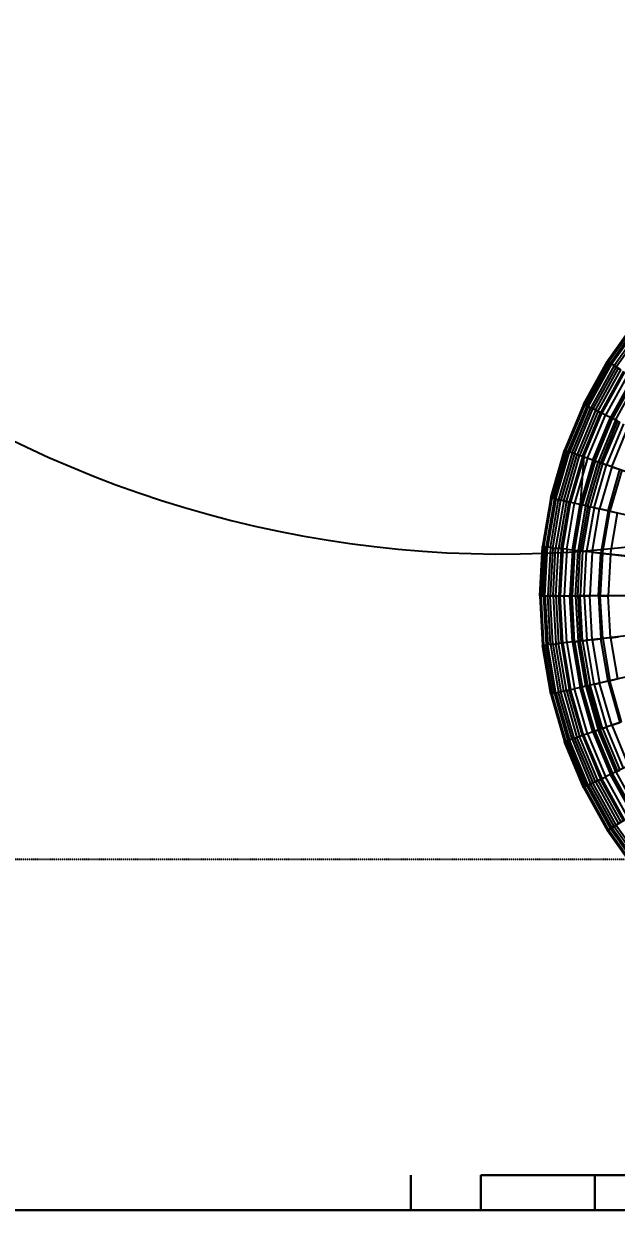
# Model space of a CAD drawing. Extents: x 11992 to 29481, y -6727 to 6811.
# Drawn here: x 18004 to 18342, y 431 to 1107 of the extents above; entities that cross this region are included whole.
import ezdxf

# ---------------------------------------------------------------- set-up
doc = ezdxf.new("R2010")
doc.units = 0
doc.header["$MEASUREMENT"] = 0
doc.linetypes.add('DASHED', pattern=[19.05, 12.7, -6.35])
doc.layers.get('0').update_dxf_attribs({"color": 8, "linetype": 'CONTINUOUS'})
doc.layers.add('DQ-BEAM-DASH', color=8, linetype='DASHED')
doc.layers.add('zoylight 5回路', color=4, linetype='CONTINUOUS')

# ---------------------------------------------------------------- blocks, each defined once
blk = doc.blocks.new('MB-B')
at = {"layer": 'DQ-BEAM-DASH', "ltscale": 0.01}
blk.add_line((-12750, 5000), (-11200, 5000), dxfattribs=at)

msp = doc.modelspace()

# ---------------------------------------------------------------- linework, layer by layer
for p, q in [((18352.99, 937.39, -1578.79), (18336.66, 914.4, -1578.79)), ((18337.04, 914.17, -1570.88), (18353.35, 937.11, -1570.88)), ((18337.35, 913.97, -1585.91), (18353.63, 936.88, -1585.91)), ((18354.63, 936.09, -1562.57), (18338.42, 913.29, -1562.57)), ((18355.32, 935.53, -1591.83), (18339.18, 912.82, -1591.83)), ((18340.53, 911.97, -1554.17), (18356.57, 934.54, -1554.17)), ((18341.68, 911.24, -1596.71), (18357.64, 933.68, -1596.71)), ((18323.04, 889.71, -1578.79), (18336.66, 914.4, -1578.79)), ((18337.04, 914.17, -1570.88), (18323.44, 889.52, -1570.88)), ((18337.35, 913.97, -1585.91), (18323.78, 889.36, -1585.91)), ((18324.92, 888.81, -1562.57), (18338.42, 913.29, -1562.57)), ((18325.72, 888.42, -1591.83), (18339.18, 912.82, -1591.83)), ((18337.35, 913.97, -1585.91), (18336.66, 914.4, -1578.79)), ((18337.04, 914.17, -1570.88), (18336.66, 914.4, -1578.79)), ((18337.04, 914.17, -1570.88), (18338.42, 913.29, -1562.57)), ((18337.35, 913.97, -1585.91), (18339.18, 912.82, -1591.83)), ((18340.53, 911.97, -1554.17), (18338.42, 913.29, -1562.57)), ((18341.68, 911.24, -1596.71), (18339.18, 912.82, -1591.83)), ((18340.53, 911.97, -1554.17), (18327.16, 887.73, -1554.17)), ((18341.68, 911.24, -1596.71), (18328.39, 887.14, -1596.71)), ((18329.85, 886.43, -1545.96), (18343.06, 910.38, -1545.96)), ((18331.28, 885.74, -1600.71), (18344.4, 909.54, -1600.71)), ((18345.81, 908.65, -1537.85), (18332.78, 885.02, -1537.85)), ((18346.47, 908.24, -1537.32), (18333.48, 884.68, -1537.32)), ((18348.46, 906.99, -1604.79), (18335.6, 883.66, -1604.79)), ((18340.53, 911.97, -1554.17), (18343.06, 910.38, -1545.96)), ((18341.68, 911.24, -1596.71), (18344.4, 909.54, -1600.71)), ((18351.2, 905.27, -1537.32), (18338.51, 882.26, -1537.32)), ((18339.02, 882.01, -1550.75), (18351.68, 904.96, -1550.75)), ((18351.68, 904.96, -1537.89), (18339.02, 882.01, -1537.89)), ((18352.24, 904.6, -1563.72), (18339.62, 881.72, -1563.72)), ((18341.4, 880.83, -1576.9), (18353.91, 903.52, -1576.9)), ((18323.04, 889.71, -1578.79), (18312.26, 863.65, -1578.79)), ((18312.68, 863.5, -1570.88), (18323.44, 889.52, -1570.88)), ((18313.03, 863.38, -1585.91), (18323.78, 889.36, -1585.91)), ((18324.92, 888.81, -1562.57), (18314.23, 862.96, -1562.57)), ((18325.72, 888.42, -1591.83), (18315.07, 862.66, -1591.83)), ((18316.57, 862.14, -1554.17), (18327.16, 887.73, -1554.17)), ((18317.86, 861.69, -1596.71), (18328.39, 887.14, -1596.71)), ((18329.85, 886.43, -1545.96), (18319.4, 861.15, -1545.96)), ((18331.28, 885.74, -1600.71), (18320.89, 860.63, -1600.71)), ((18323.04, 889.71, -1578.79), (18323.78, 889.36, -1585.91)), ((18323.04, 889.71, -1578.79), (18323.44, 889.52, -1570.88)), ((18323.44, 889.52, -1570.88), (18327.16, 887.73, -1554.17)), ((18325.72, 888.42, -1591.83), (18323.78, 889.36, -1585.91)), ((18325.72, 888.42, -1591.83), (18328.39, 887.14, -1596.71)), ((18329.85, 886.43, -1545.96), (18327.16, 887.73, -1554.17)), ((18335.6, 883.66, -1604.79), (18328.39, 887.14, -1596.71)), ((18329.85, 886.43, -1545.96), (18332.78, 885.02, -1537.85)), ((18322.46, 860.08, -1537.85), (18332.78, 885.02, -1537.85)), ((18323.2, 859.82, -1537.32), (18333.48, 884.68, -1537.32)), ((18325.41, 859.05, -1604.79), (18335.6, 883.66, -1604.79)), ((18328.47, 857.98, -1537.32), (18338.51, 882.26, -1537.32)), ((18339.02, 882.01, -1550.75), (18329, 857.79, -1550.75)), ((18329, 857.79, -1537.89), (18339.02, 882.01, -1537.89)), ((18329.63, 857.56, -1563.72), (18339.62, 881.72, -1563.72)), ((18341.4, 880.83, -1576.9), (18331.5, 856.87, -1576.9)), ((18342.54, 880.32, -1609.93), (18332.69, 856.5, -1609.93)), ((18332.78, 885.02, -1537.85), (18333.48, 884.68, -1537.32)), ((18333.91, 856.01, -1587.92), (18343.7, 879.7, -1587.92)), ((18342.54, 880.32, -1609.93), (18335.6, 883.66, -1604.79)), ((18338.51, 882.26, -1537.32), (18339.02, 882.01, -1537.89)), ((18339.02, 882.01, -1550.75), (18339.02, 882.01, -1537.89)), ((18339.02, 882.01, -1550.75), (18339.62, 881.72, -1563.72)), ((18341.4, 880.83, -1576.9), (18339.62, 881.72, -1563.72)), ((18341.4, 880.83, -1576.9), (18343.7, 879.7, -1587.92)), ((18345.85, 878.68, -1594.44), (18336.16, 855.24, -1594.44)), ((18339.17, 854.22, -1599.1), (18348.72, 877.33, -1599.1)), ((18304.44, 836.55, -1578.79), (18312.26, 863.65, -1578.79)), ((18312.68, 863.5, -1570.88), (18304.87, 836.45, -1570.88)), ((18313.03, 863.38, -1585.91), (18305.23, 836.37, -1585.91)), ((18306.47, 836.09, -1562.57), (18314.23, 862.96, -1562.57)), ((18307.34, 835.89, -1591.83), (18315.07, 862.66, -1591.83)), ((18316.57, 862.14, -1554.17), (18308.89, 835.53, -1554.17)), ((18317.86, 861.69, -1596.71), (18310.22, 835.23, -1596.71)), ((18311.81, 834.87, -1545.96), (18319.4, 861.15, -1545.96)), ((18312.68, 863.5, -1570.88), (18312.26, 863.65, -1578.79)), ((18313.03, 863.38, -1585.91), (18312.26, 863.65, -1578.79)), ((18312.68, 863.5, -1570.88), (18314.23, 862.96, -1562.57)), ((18313.03, 863.38, -1585.91), (18315.07, 862.66, -1591.83)), ((18313.35, 834.52, -1600.71), (18320.89, 860.63, -1600.71)), ((18322.46, 860.08, -1537.85), (18314.23, 862.96, -1562.57)), ((18322.46, 860.08, -1537.85), (18314.98, 834.14, -1537.85)), ((18317.86, 861.69, -1596.71), (18315.07, 862.66, -1591.83)), ((18323.2, 859.82, -1537.32), (18315.74, 833.97, -1537.32)), ((18317.86, 861.69, -1596.71), (18320.89, 860.63, -1600.71)), ((18325.41, 859.05, -1604.79), (18318.02, 833.45, -1604.79)), ((18457.8, 812.72, -1646.7), (18320.89, 860.63, -1600.71)), ((18323.2, 859.82, -1537.32), (18321.18, 832.73, -1537.32)), ((18322.46, 860.08, -1537.85), (18323.2, 859.82, -1537.32)), ((18328.47, 857.98, -1537.32), (18321.18, 832.73, -1537.32)), ((18329, 857.79, -1537.89), (18321.73, 832.6, -1537.89)), ((18321.73, 832.6, -1550.75), (18329, 857.79, -1550.75)), ((18329.63, 857.56, -1563.72), (18322.38, 832.44, -1563.72)), ((18324.31, 831.97, -1576.9), (18331.5, 856.87, -1576.9)), ((18325.54, 831.73, -1609.93), (18332.69, 856.5, -1609.93)), ((18333.91, 856.01, -1587.92), (18326.81, 831.38, -1587.92)), ((18328.47, 857.98, -1537.32), (18329, 857.79, -1537.89)), ((18329.63, 857.56, -1563.72), (18329, 857.79, -1550.75)), ((18329, 857.79, -1537.89), (18329, 857.79, -1550.75)), ((18329.13, 830.87, -1594.44), (18336.16, 855.24, -1594.44)), ((18329.63, 857.56, -1563.72), (18331.5, 856.87, -1576.9)), ((18333.91, 856.01, -1587.92), (18331.5, 856.87, -1576.9)), ((18339.17, 854.22, -1599.1), (18332.23, 830.2, -1599.1)), ((18333.91, 856.01, -1587.92), (18336.16, 855.24, -1594.44)), ((18339.17, 854.22, -1599.1), (18336.16, 855.24, -1594.44)), ((18337.09, 829.1, -1604.58), (18343.87, 852.59, -1604.58)), ((18344.83, 852.25, -1615.66), (18338.08, 828.87, -1615.66)), ((18339.17, 854.22, -1599.1), (18343.87, 852.59, -1604.58)), ((18304.44, 836.55, -1578.79), (18299.69, 808.75, -1578.79)), ((18300.13, 808.7, -1570.88), (18304.87, 836.45, -1570.88)), ((18300.5, 808.66, -1585.91), (18305.23, 836.37, -1585.91)), ((18306.47, 836.09, -1562.57), (18301.76, 808.52, -1562.57)), ((18307.34, 835.89, -1591.83), (18302.65, 808.42, -1591.83)), ((18304.23, 808.24, -1554.17), (18308.89, 835.53, -1554.17)), ((18304.44, 836.55, -1578.79), (18304.87, 836.45, -1570.88)), ((18307.34, 835.89, -1591.83), (18304.44, 836.55, -1578.79)), ((18304.87, 836.45, -1570.88), (18308.89, 835.53, -1554.17)), ((18305.59, 808.09, -1596.71), (18310.22, 835.23, -1596.71)), ((18311.81, 834.87, -1545.96), (18307.21, 807.91, -1545.96)), ((18307.34, 835.89, -1591.83), (18310.22, 835.23, -1596.71)), ((18313.35, 834.52, -1600.71), (18308.78, 807.73, -1600.71)), ((18311.81, 834.87, -1545.96), (18308.89, 835.53, -1554.17)), ((18380.29, 819.24, -1627.09), (18310.22, 835.23, -1596.71)), ((18310.43, 807.54, -1537.85), (18314.98, 834.14, -1537.85)), ((18311.21, 807.46, -1537.32), (18315.74, 833.97, -1537.32)), ((18311.81, 834.87, -1545.96), (18314.98, 834.14, -1537.85)), ((18313.54, 807.19, -1604.79), (18318.02, 833.45, -1604.79)), ((18314.98, 834.14, -1537.85), (18315.74, 833.97, -1537.32)), ((18316.76, 806.83, -1537.32), (18321.18, 832.73, -1537.32)), ((18317.32, 806.77, -1537.89), (18321.73, 832.6, -1537.89)), ((18321.73, 832.6, -1550.75), (18317.32, 806.77, -1550.75)), ((18317.98, 806.68, -1563.72), (18322.38, 832.44, -1563.72)), ((18324.31, 831.97, -1576.9), (18319.96, 806.43, -1576.9)), ((18321.18, 832.73, -1537.32), (18321.73, 832.6, -1537.89)), ((18325.54, 831.73, -1609.93), (18321.2, 806.33, -1609.93)), ((18321.73, 832.6, -1550.75), (18321.73, 832.6, -1537.89)), ((18321.73, 832.6, -1550.75), (18322.38, 832.44, -1563.72)), ((18324.31, 831.97, -1576.9), (18322.38, 832.44, -1563.72)), ((18324.31, 831.97, -1576.9), (18326.81, 831.38, -1587.92)), ((18322.5, 806.12, -1587.92), (18326.81, 831.38, -1587.92)), ((18329.13, 830.87, -1594.44), (18324.86, 805.88, -1594.44)), ((18329.13, 830.87, -1594.44), (18326.81, 831.38, -1587.92)), ((18328.02, 805.55, -1599.1), (18332.23, 830.2, -1599.1)), ((18329.13, 830.87, -1594.44), (18332.23, 830.2, -1599.1)), ((18337.09, 829.1, -1604.58), (18332.23, 830.2, -1599.1)), ((18337.09, 829.1, -1604.58), (18332.98, 805, -1604.58)), ((18333.98, 804.89, -1615.66), (18338.08, 828.87, -1615.66)), ((18337.09, 829.1, -1604.58), (18342.43, 827.88, -1609.56)), ((18338.42, 804.39, -1609.56), (18342.43, 827.88, -1609.56)), ((18298.13, 780.6, -1578.79), (18299.69, 808.75, -1578.79)), ((18300.13, 808.7, -1570.88), (18298.58, 780.6, -1570.88)), ((18300.5, 808.66, -1585.91), (18298.95, 780.6, -1585.91)), ((18300.13, 808.7, -1570.88), (18299.69, 808.75, -1578.79)), ((18300.5, 808.66, -1585.91), (18299.69, 808.75, -1578.79)), ((18300.13, 808.7, -1570.88), (18301.76, 808.52, -1562.57)), ((18300.22, 780.6, -1562.57), (18301.76, 808.52, -1562.57)), ((18300.5, 808.66, -1585.91), (18302.65, 808.42, -1591.83)), ((18301.11, 780.6, -1591.83), (18302.65, 808.42, -1591.83)), ((18304.23, 808.24, -1554.17), (18301.76, 808.52, -1562.57)), ((18305.59, 808.09, -1596.71), (18302.65, 808.42, -1591.83)), ((18304.23, 808.24, -1554.17), (18302.7, 780.6, -1554.17)), ((18305.59, 808.09, -1596.71), (18304.07, 780.6, -1596.71)), ((18304.23, 808.24, -1554.17), (18307.21, 807.91, -1545.96)), ((18305.59, 808.09, -1596.71), (18308.78, 807.73, -1600.71)), ((18305.7, 780.6, -1545.96), (18307.21, 807.91, -1545.96)), ((18310.43, 807.54, -1537.85), (18307.21, 807.91, -1545.96)), ((18307.28, 780.6, -1600.71), (18308.78, 807.73, -1600.71)), ((18313.54, 807.19, -1604.79), (18308.78, 807.73, -1600.71)), ((18310.43, 807.54, -1537.85), (18308.94, 780.6, -1537.85)), ((18311.21, 807.46, -1537.32), (18309.72, 780.6, -1537.32)), ((18311.21, 807.46, -1537.32), (18310.43, 807.54, -1537.85)), ((18313.54, 807.19, -1604.79), (18312.07, 780.6, -1604.79)), ((18313.54, 807.19, -1604.79), (18321.2, 806.33, -1609.93)), ((18316.76, 806.83, -1537.32), (18315.31, 780.6, -1537.32)), ((18315.87, 780.6, -1550.75), (18317.32, 806.77, -1550.75)), ((18317.32, 806.77, -1537.89), (18315.87, 780.6, -1537.89)), ((18317.98, 806.68, -1563.72), (18316.54, 780.59, -1563.72)), ((18317.32, 806.77, -1537.89), (18316.76, 806.83, -1537.32)), ((18317.32, 806.77, -1537.89), (18317.32, 806.77, -1550.75)), ((18317.98, 806.68, -1563.72), (18317.32, 806.77, -1550.75)), ((18317.98, 806.68, -1563.72), (18319.96, 806.43, -1576.9)), ((18318.53, 780.56, -1576.9), (18319.96, 806.43, -1576.9)), ((18319.78, 780.6, -1609.93), (18321.2, 806.33, -1609.93)), ((18322.5, 806.12, -1587.92), (18319.96, 806.43, -1576.9)), ((18322.5, 806.12, -1587.92), (18321.09, 780.54, -1587.92)), ((18333.98, 804.89, -1615.66), (18321.2, 806.33, -1609.93)), ((18322.5, 806.12, -1587.92), (18324.86, 805.88, -1594.44)), ((18323.47, 780.56, -1594.44), (18324.86, 805.88, -1594.44)), ((18328.02, 805.55, -1599.1), (18324.86, 805.88, -1594.44)), ((18328.02, 805.55, -1599.1), (18326.65, 780.59, -1599.1)), ((18328.02, 805.55, -1599.1), (18332.98, 805, -1604.58)), ((18331.63, 780.6, -1604.58), (18332.98, 805, -1604.58)), ((18333.98, 804.89, -1615.66), (18332.64, 780.6, -1615.66)), ((18332.98, 805, -1604.58), (18349.53, 803.14, -1615.12)), ((18462.32, 790.43, -1650.35), (18333.98, 804.89, -1615.66)), ((18338.42, 804.39, -1609.56), (18337.11, 780.6, -1609.56)), ((18298.13, 780.6, -1578.79), (18298.95, 780.6, -1585.91)), ((18298.13, 780.6, -1578.79), (18299.73, 752.44, -1578.79)), ((18298.13, 780.6, -1578.79), (18305.7, 780.6, -1545.96)), ((18300.18, 752.49, -1570.88), (18298.58, 780.6, -1570.88)), ((18301.11, 780.6, -1591.83), (18298.95, 780.6, -1585.91)), ((18300.54, 752.53, -1585.91), (18298.95, 780.6, -1585.91)), ((18300.22, 780.6, -1562.57), (18301.8, 752.67, -1562.57)), ((18301.11, 780.6, -1591.83), (18304.07, 780.6, -1596.71)), ((18301.11, 780.6, -1591.83), (18302.69, 752.77, -1591.83)), ((18304.27, 752.95, -1554.17), (18302.7, 780.6, -1554.17)), ((18307.28, 780.6, -1600.71), (18304.07, 780.6, -1596.71)), ((18305.63, 753.1, -1596.71), (18304.07, 780.6, -1596.71)), ((18305.7, 780.6, -1545.96), (18307.25, 753.29, -1545.96)), ((18305.7, 780.6, -1545.96), (18308.94, 780.6, -1537.85)), ((18307.28, 780.6, -1600.71), (18319.78, 780.6, -1609.93)), ((18307.28, 780.6, -1600.71), (18308.82, 753.46, -1600.71)), ((18310.47, 753.65, -1537.85), (18308.94, 780.6, -1537.85)), ((18308.94, 780.6, -1537.85), (18309.72, 780.6, -1537.32)), ((18311.25, 753.74, -1537.32), (18309.72, 780.6, -1537.32)), ((18313.58, 754, -1604.79), (18312.07, 780.6, -1604.79)), ((18316.8, 754.36, -1537.32), (18315.31, 780.6, -1537.32)), ((18315.31, 780.6, -1537.32), (18315.87, 780.6, -1550.75)), ((18317.36, 754.43, -1537.89), (18315.87, 780.6, -1537.89)), ((18315.87, 780.6, -1550.75), (18317.36, 754.43, -1550.75)), ((18315.87, 780.6, -1550.75), (18316.54, 780.59, -1563.72)), ((18318.53, 780.56, -1576.9), (18316.54, 780.59, -1563.72)), ((18318.02, 754.49, -1563.72), (18316.54, 780.59, -1563.72)), ((18318.53, 780.56, -1576.9), (18320, 754.68, -1576.9)), ((18318.53, 780.56, -1576.9), (18321.09, 780.54, -1587.92)), ((18319.78, 780.6, -1609.93), (18321.24, 754.86, -1609.93)), ((18352.85, 780.6, -1621.48), (18319.78, 780.6, -1609.93)), ((18323.47, 780.56, -1594.44), (18321.09, 780.54, -1587.92)), ((18322.55, 754.95, -1587.92), (18321.09, 780.54, -1587.92)), ((18323.47, 780.56, -1594.44), (18326.65, 780.59, -1599.1)), ((18323.47, 780.56, -1594.44), (18324.91, 755.24, -1594.44)), ((18331.63, 780.6, -1604.58), (18326.65, 780.59, -1599.1)), ((18328.06, 755.62, -1599.1), (18326.65, 780.59, -1599.1)), ((18331.63, 780.6, -1604.58), (18333.01, 756.19, -1604.58)), ((18331.63, 780.6, -1604.58), (18337.11, 780.6, -1609.56)), ((18334.01, 756.3, -1615.66), (18332.64, 780.6, -1615.66)), ((18341.77, 780.6, -1612.74), (18337.11, 780.6, -1609.56)), ((18338.46, 756.8, -1609.56), (18337.11, 780.6, -1609.56)), ((18462.33, 770.76, -1650.35), (18308.82, 753.46, -1600.71)), ((18338.46, 756.8, -1609.56), (18343.09, 757.33, -1612.74)), ((18300.54, 752.53, -1585.91), (18299.73, 752.44, -1578.79)), ((18300.18, 752.49, -1570.88), (18299.73, 752.44, -1578.79)), ((18304.44, 724.63, -1578.79), (18299.73, 752.44, -1578.79)), ((18300.18, 752.49, -1570.88), (18301.8, 752.67, -1562.57)), ((18300.18, 752.49, -1570.88), (18304.88, 724.73, -1570.88)), ((18300.54, 752.53, -1585.91), (18302.69, 752.77, -1591.83)), ((18300.54, 752.53, -1585.91), (18305.24, 724.81, -1585.91)), ((18304.27, 752.95, -1554.17), (18301.8, 752.67, -1562.57)), ((18306.47, 725.1, -1562.57), (18301.8, 752.67, -1562.57)), ((18305.63, 753.1, -1596.71), (18302.69, 752.77, -1591.83)), ((18307.34, 725.29, -1591.83), (18302.69, 752.77, -1591.83)), ((18304.27, 752.95, -1554.17), (18307.25, 753.29, -1545.96)), ((18304.27, 752.95, -1554.17), (18308.9, 725.65, -1554.17)), ((18305.63, 753.1, -1596.71), (18308.82, 753.46, -1600.71)), ((18305.63, 753.1, -1596.71), (18310.23, 725.95, -1596.71)), ((18310.47, 753.65, -1537.85), (18307.25, 753.29, -1545.96)), ((18311.81, 726.31, -1545.96), (18307.25, 753.29, -1545.96)), ((18313.35, 726.67, -1600.71), (18308.82, 753.46, -1600.71)), ((18310.47, 753.65, -1537.85), (18311.25, 753.74, -1537.32)), ((18310.47, 753.65, -1537.85), (18314.98, 727.04, -1537.85)), ((18311.25, 753.74, -1537.32), (18315.74, 727.21, -1537.32)), ((18313.58, 754, -1604.79), (18318.03, 727.73, -1604.79)), ((18316.8, 754.36, -1537.32), (18317.36, 754.43, -1537.89)), ((18316.8, 754.36, -1537.32), (18321.18, 728.45, -1537.32)), ((18318.02, 754.49, -1563.72), (18317.36, 754.43, -1550.75)), ((18321.74, 728.58, -1550.75), (18317.36, 754.43, -1550.75)), ((18317.36, 754.43, -1537.89), (18317.36, 754.43, -1550.75)), ((18317.36, 754.43, -1537.89), (18321.74, 728.58, -1537.89)), ((18318.02, 754.49, -1563.72), (18320, 754.68, -1576.9)), ((18318.02, 754.49, -1563.72), (18322.39, 728.72, -1563.72)), ((18322.55, 754.95, -1587.92), (18320, 754.68, -1576.9)), ((18324.33, 729.13, -1576.9), (18320, 754.68, -1576.9)), ((18325.55, 729.45, -1609.93), (18321.24, 754.86, -1609.93)), ((18322.55, 754.95, -1587.92), (18324.91, 755.24, -1594.44)), ((18322.55, 754.95, -1587.92), (18326.84, 729.68, -1587.92)), ((18328.06, 755.62, -1599.1), (18324.91, 755.24, -1594.44)), ((18329.15, 730.23, -1594.44), (18324.91, 755.24, -1594.44)), ((18328.06, 755.62, -1599.1), (18333.01, 756.19, -1604.58)), ((18328.06, 755.62, -1599.1), (18332.24, 730.97, -1599.1)), ((18338.46, 756.8, -1609.56), (18333.01, 756.19, -1604.58)), ((18337.1, 732.09, -1604.58), (18333.01, 756.19, -1604.58)), ((18334.01, 756.3, -1615.66), (18338.08, 732.31, -1615.66)), ((18338.46, 756.8, -1609.56), (18342.44, 733.3, -1609.56)), ((18357.79, 736.81, -1621.48), (18318.03, 727.73, -1604.79)), ((18329.15, 730.23, -1594.44), (18326.84, 729.68, -1587.92)), ((18329.15, 730.23, -1594.44), (18332.24, 730.97, -1599.1)), ((18329.15, 730.23, -1594.44), (18336.15, 705.86, -1594.44)), ((18337.1, 732.09, -1604.58), (18332.24, 730.97, -1599.1)), ((18339.14, 706.94, -1599.1), (18332.24, 730.97, -1599.1)), ((18337.1, 732.09, -1604.58), (18342.44, 733.3, -1609.56)), ((18337.1, 732.09, -1604.58), (18343.84, 708.59, -1604.58)), ((18344.79, 708.93, -1615.66), (18338.08, 732.31, -1615.66)), ((18306.47, 725.1, -1562.57), (18304.44, 724.63, -1578.79)), ((18304.44, 724.63, -1578.79), (18305.24, 724.81, -1585.91)), ((18304.44, 724.63, -1578.79), (18312.22, 697.53, -1578.79)), ((18312.64, 697.68, -1570.88), (18304.88, 724.73, -1570.88)), ((18307.34, 725.29, -1591.83), (18305.24, 724.81, -1585.91)), ((18312.99, 697.8, -1585.91), (18305.24, 724.81, -1585.91)), ((18306.47, 725.1, -1562.57), (18308.9, 725.65, -1554.17)), ((18306.47, 725.1, -1562.57), (18314.19, 698.22, -1562.57)), ((18313.35, 726.67, -1600.71), (18307.34, 725.29, -1591.83)), ((18307.34, 725.29, -1591.83), (18315.03, 698.51, -1591.83)), ((18311.81, 726.31, -1545.96), (18308.9, 725.65, -1554.17)), ((18316.54, 699.04, -1554.17), (18308.9, 725.65, -1554.17)), ((18317.83, 699.49, -1596.71), (18310.23, 725.95, -1596.71)), ((18311.81, 726.31, -1545.96), (18314.98, 727.04, -1537.85)), ((18311.81, 726.31, -1545.96), (18319.36, 700.03, -1545.96)), ((18313.35, 726.67, -1600.71), (18318.03, 727.73, -1604.79)), ((18313.35, 726.67, -1600.71), (18320.85, 700.55, -1600.71)), ((18314.98, 727.04, -1537.85), (18315.74, 727.21, -1537.32)), ((18322.43, 701.1, -1537.85), (18314.98, 727.04, -1537.85)), ((18323.16, 701.36, -1537.32), (18315.74, 727.21, -1537.32)), ((18325.38, 702.13, -1604.79), (18318.03, 727.73, -1604.79)), ((18321.18, 728.45, -1537.32), (18321.74, 728.58, -1537.89)), ((18328.43, 703.2, -1537.32), (18321.18, 728.45, -1537.32)), ((18321.74, 728.58, -1550.75), (18322.39, 728.72, -1563.72)), ((18321.74, 728.58, -1550.75), (18321.74, 728.58, -1537.89)), ((18321.74, 728.58, -1550.75), (18328.97, 703.39, -1550.75)), ((18328.97, 703.39, -1537.89), (18321.74, 728.58, -1537.89)), ((18324.33, 729.13, -1576.9), (18322.39, 728.72, -1563.72)), ((18329.6, 703.6, -1563.72), (18322.39, 728.72, -1563.72)), ((18324.33, 729.13, -1576.9), (18326.84, 729.68, -1587.92)), ((18324.33, 729.13, -1576.9), (18331.49, 704.23, -1576.9)), ((18325.55, 729.45, -1609.93), (18332.66, 704.68, -1609.93)), ((18333.91, 705.06, -1587.92), (18326.84, 729.68, -1587.92)), ((18344.79, 708.93, -1615.66), (18325.38, 702.13, -1604.79)), ((18328.97, 703.39, -1537.89), (18328.43, 703.2, -1537.32)), ((18328.43, 703.2, -1537.32), (18338.51, 678.94, -1537.32)), ((18329.6, 703.6, -1563.72), (18328.97, 703.39, -1550.75)), ((18339.02, 679.18, -1550.75), (18328.97, 703.39, -1550.75)), ((18328.97, 703.39, -1537.89), (18328.97, 703.39, -1550.75)), ((18328.97, 703.39, -1537.89), (18339.02, 679.18, -1537.89)), ((18329.6, 703.6, -1563.72), (18331.49, 704.23, -1576.9)), ((18329.6, 703.6, -1563.72), (18339.62, 679.46, -1563.72)), ((18333.91, 705.06, -1587.92), (18331.49, 704.23, -1576.9)), ((18341.43, 680.3, -1576.9), (18331.49, 704.23, -1576.9)), ((18342.54, 680.88, -1609.93), (18332.66, 704.68, -1609.93)), ((18333.91, 705.06, -1587.92), (18336.15, 705.86, -1594.44)), ((18333.91, 705.06, -1587.92), (18343.75, 681.39, -1587.92)), ((18393.13, 705.24, -1627.09), (18335.59, 677.53, -1604.79)), ((18339.14, 706.94, -1599.1), (18336.15, 705.86, -1594.44)), ((18345.88, 682.44, -1594.44), (18336.15, 705.86, -1594.44)), ((18339.14, 706.94, -1599.1), (18343.84, 708.59, -1604.58)), ((18339.14, 706.94, -1599.1), (18348.73, 683.85, -1599.1)), ((18312.99, 697.8, -1585.91), (18312.22, 697.53, -1578.79)), ((18312.64, 697.68, -1570.88), (18312.22, 697.53, -1578.79)), ((18323.03, 671.49, -1578.79), (18312.22, 697.53, -1578.79)), ((18312.64, 697.68, -1570.88), (18314.19, 698.22, -1562.57)), ((18312.64, 697.68, -1570.88), (18323.44, 671.68, -1570.88)), ((18312.99, 697.8, -1585.91), (18315.03, 698.51, -1591.83)), ((18312.99, 697.8, -1585.91), (18323.77, 671.84, -1585.91)), ((18316.54, 699.04, -1554.17), (18314.19, 698.22, -1562.57)), ((18324.91, 672.39, -1562.57), (18314.19, 698.22, -1562.57)), ((18325.38, 702.13, -1604.79), (18315.03, 698.51, -1591.83)), ((18325.72, 672.78, -1591.83), (18315.03, 698.51, -1591.83)), ((18316.54, 699.04, -1554.17), (18319.36, 700.03, -1545.96)), ((18316.54, 699.04, -1554.17), (18327.15, 673.47, -1554.17)), ((18317.83, 699.49, -1596.71), (18328.38, 674.06, -1596.71)), ((18322.43, 701.1, -1537.85), (18319.36, 700.03, -1545.96)), ((18329.85, 674.77, -1545.96), (18319.36, 700.03, -1545.96)), ((18331.27, 675.45, -1600.71), (18320.85, 700.55, -1600.71)), ((18323.16, 701.36, -1537.32), (18322.43, 701.1, -1537.85)), ((18322.43, 701.1, -1537.85), (18332.78, 676.18, -1537.85)), ((18323.16, 701.36, -1537.32), (18333.48, 676.52, -1537.32)), ((18325.38, 702.13, -1604.79), (18335.59, 677.53, -1604.79)), ((18329.85, 674.77, -1545.96), (18332.78, 676.18, -1537.85)), ((18331.27, 675.45, -1600.71), (18335.59, 677.53, -1604.79)), ((18332.78, 676.18, -1537.85), (18333.48, 676.52, -1537.32)), ((18345.85, 652.56, -1537.85), (18332.78, 676.18, -1537.85)), ((18346.5, 652.97, -1537.32), (18333.48, 676.52, -1537.32)), ((18348.49, 654.22, -1604.79), (18335.59, 677.53, -1604.79)), ((18338.51, 678.94, -1537.32), (18339.02, 679.18, -1537.89)), ((18351.23, 655.95, -1537.32), (18338.51, 678.94, -1537.32)), ((18339.02, 679.18, -1550.75), (18339.62, 679.46, -1563.72)), ((18339.02, 679.18, -1550.75), (18339.02, 679.18, -1537.89)), ((18351.71, 656.25, -1537.89), (18339.02, 679.18, -1537.89)), ((18339.02, 679.18, -1550.75), (18351.71, 656.25, -1550.75)), ((18341.43, 680.3, -1576.9), (18339.62, 679.46, -1563.72)), ((18352.28, 656.59, -1563.72), (18339.62, 679.46, -1563.72)), ((18341.43, 680.3, -1576.9), (18343.75, 681.39, -1587.92)), ((18341.43, 680.3, -1576.9), (18353.98, 657.63, -1576.9)), ((18323.03, 671.49, -1578.79), (18323.77, 671.84, -1585.91)), ((18323.03, 671.49, -1578.79), (18323.44, 671.68, -1570.88)), ((18323.03, 671.49, -1578.79), (18336.69, 646.81, -1578.79)), ((18324.91, 672.39, -1562.57), (18323.44, 671.68, -1570.88)), ((18337.07, 647.05, -1570.88), (18323.44, 671.68, -1570.88)), ((18331.27, 675.45, -1600.71), (18323.77, 671.84, -1585.91)), ((18337.38, 647.24, -1585.91), (18323.77, 671.84, -1585.91)), ((18324.91, 672.39, -1562.57), (18327.15, 673.47, -1554.17)), ((18324.91, 672.39, -1562.57), (18338.46, 647.92, -1562.57)), ((18325.72, 672.78, -1591.83), (18339.21, 648.39, -1591.83)), ((18329.85, 674.77, -1545.96), (18327.15, 673.47, -1554.17)), ((18340.56, 649.24, -1554.17), (18327.15, 673.47, -1554.17)), ((18341.72, 649.97, -1596.71), (18328.38, 674.06, -1596.71)), ((18329.85, 674.77, -1545.96), (18343.1, 650.83, -1545.96)), ((18331.27, 675.45, -1600.71), (18344.43, 651.67, -1600.71)), ((18337.07, 647.05, -1570.88), (18340.56, 649.24, -1554.17)), ((18341.72, 649.97, -1596.71), (18339.21, 648.39, -1591.83)), ((18345.85, 652.56, -1537.85), (18340.56, 649.24, -1554.17)), ((18340.56, 649.24, -1554.17), (18356.57, 626.65, -1554.17)), ((18348.49, 654.22, -1604.79), (18341.72, 649.97, -1596.71)), ((18341.72, 649.97, -1596.71), (18357.64, 627.5, -1596.71)), ((18337.38, 647.24, -1585.91), (18336.69, 646.81, -1578.79)), ((18337.07, 647.05, -1570.88), (18336.69, 646.81, -1578.79)), ((18353, 623.8, -1578.79), (18336.69, 646.81, -1578.79)), ((18337.07, 647.05, -1570.88), (18353.35, 624.08, -1570.88)), ((18337.38, 647.24, -1585.91), (18339.21, 648.39, -1591.83)), ((18337.38, 647.24, -1585.91), (18353.64, 624.31, -1585.91)), ((18354.63, 625.1, -1562.57), (18338.46, 647.92, -1562.57)), ((18355.33, 625.65, -1591.83), (18339.21, 648.39, -1591.83)), ((18224.61, 430.6, -2435.43), (18224.61, 450.6, -2435.43)), ((18224.61, 450.6, -70.43), (18224.61, 430.6, -70.43)), ((18264.61, 450.6, -115.43), (18264.61, 430.6, -115.43)), ((18264.61, 430.6, -220.43), (18264.61, 450.6, -220.43)), ((18264.61, 450.6, -270.43), (18264.61, 430.6, -270.43)), ((18264.61, 450.6, -375.43), (18264.61, 450.6, -270.43)), ((18264.61, 450.6, -115.43), (18264.61, 450.6, -220.43)), ((18264.61, 450.6, -425.43), (18264.61, 430.6, -425.43)), ((18264.61, 430.6, -530.43), (18264.61, 450.6, -530.43)), ((18264.61, 450.6, -580.43), (18264.61, 430.6, -580.43)), ((18264.61, 450.6, -580.43), (18329.61, 450.6, -685.43)), ((18264.61, 450.6, -530.43), (18434.61, 450.6, -580.43)), ((18264.61, 450.6, -735.43), (18264.61, 430.6, -735.43)), ((18264.61, 430.6, -840.43), (18264.61, 450.6, -840.43)), ((18264.61, 450.6, -890.43), (18264.61, 430.6, -890.43)), ((18264.61, 450.6, -890.43), (18329.61, 450.6, -995.43)), ((18264.61, 450.6, -735.43), (18369.61, 450.6, -995.43)), ((18264.61, 450.6, -840.43), (18434.61, 450.6, -890.43)), ((18329.61, 450.6, -995.43), (18264.61, 450.6, -685.43)), ((18264.61, 450.6, -1045.43), (18264.61, 430.6, -1045.43)), ((18434.61, 450.6, -1200.43), (18264.61, 450.6, -1045.43)), ((18264.61, 430.6, -1150.43), (18264.61, 450.6, -1150.43)), ((18264.61, 450.6, -1200.43), (18264.61, 430.6, -1200.43)), ((18264.61, 430.6, -1305.43), (18264.61, 450.6, -1305.43)), ((18264.61, 450.6, -1200.43), (18264.61, 450.6, -1305.43)), ((18329.61, 450.6, -1045.43), (18264.61, 450.6, -995.43)), ((18264.61, 450.6, -1355.43), (18264.61, 430.6, -1355.43)), ((18264.61, 450.6, -1460.43), (18264.61, 450.6, -1355.43)), ((18264.61, 430.6, -1460.43), (18264.61, 450.6, -1460.43)), ((18264.61, 450.6, -1510.43), (18264.61, 430.6, -1510.43)), ((18329.61, 450.6, -1615.43), (18264.61, 450.6, -1510.43)), ((18264.61, 450.6, -1665.43), (18264.61, 430.6, -1665.43)), ((18264.61, 430.6, -1770.43), (18264.61, 450.6, -1770.43)), ((18264.61, 450.6, -1820.43), (18264.61, 430.6, -1820.43)), ((18264.61, 450.6, -1820.43), (18329.61, 450.6, -1925.43)), ((18264.61, 450.6, -1770.43), (18369.61, 450.6, -1665.43)), ((18264.61, 450.6, -1975.43), (18264.61, 430.6, -1975.43)), ((18264.61, 450.6, -2080.43), (18264.61, 450.6, -1975.43)), ((18264.61, 430.6, -2080.43), (18264.61, 450.6, -2080.43)), ((18264.61, 450.6, -2130.43), (18264.61, 430.6, -2130.43)), ((18264.61, 450.6, -2130.43), (18329.61, 450.6, -1975.43)), ((18329.61, 450.6, -1975.43), (18264.61, 450.6, -1925.43)), ((18264.61, 450.6, -375.43), (18264.61, 430.6, -375.43)), ((18264.61, 450.6, -685.43), (18264.61, 430.6, -685.43)), ((18329.61, 450.6, -685.43), (18264.61, 450.6, -425.43)), ((18329.61, 450.6, -425.43), (18264.61, 450.6, -425.43)), ((18264.61, 450.6, -995.43), (18264.61, 430.6, -995.43)), ((18264.61, 450.6, -1615.43), (18264.61, 430.6, -1615.43)), ((18264.61, 450.6, -1305.43), (18329.61, 450.6, -1305.43)), ((18264.61, 450.6, -1925.43), (18264.61, 430.6, -1925.43)), ((18329.61, 450.6, -1925.43), (18264.61, 450.6, -1665.43)), ((18264.61, 450.6, -2285.43), (18264.61, 430.6, -2285.43)), ((18264.61, 430.6, -2390.43), (18264.61, 450.6, -2390.43)), ((18264.61, 450.6, -2235.43), (18264.61, 450.6, -2285.43)), ((18264.61, 450.6, -2390.43), (18264.61, 450.6, -2285.43)), ((18264.61, 430.6, -2235.43), (18264.61, 450.6, -2235.43)), ((18329.61, 430.6, -270.43), (18329.61, 450.6, -270.43)), ((18329.61, 450.6, -115.43), (18434.61, 450.6, -270.43)), ((18329.61, 430.6, -220.43), (18329.61, 450.6, -220.43)), ((18329.61, 430.6, -115.43), (18329.61, 450.6, -115.43)), ((18329.61, 430.6, -580.43), (18329.61, 450.6, -580.43)), ((18329.61, 450.6, -425.43), (18369.61, 450.6, -685.43)), ((18329.61, 430.6, -530.43), (18329.61, 450.6, -530.43)), ((18329.61, 430.6, -425.43), (18329.61, 450.6, -425.43)), ((18329.61, 430.6, -685.43), (18329.61, 450.6, -685.43)), ((18329.61, 430.6, -890.43), (18329.61, 450.6, -890.43)), ((18329.61, 430.6, -840.43), (18329.61, 450.6, -840.43)), ((18329.61, 430.6, -735.43), (18329.61, 450.6, -735.43)), ((18329.61, 430.6, -1200.43), (18329.61, 450.6, -1200.43)), ((18329.61, 450.6, -1045.43), (18369.61, 450.6, -1305.43)), ((18329.61, 430.6, -1150.43), (18329.61, 450.6, -1150.43)), ((18329.61, 430.6, -1045.43), (18329.61, 450.6, -1045.43)), ((18329.61, 430.6, -1510.43), (18329.61, 450.6, -1510.43)), ((18329.61, 450.6, -1355.43), (18369.61, 450.6, -1460.43)), ((18369.61, 450.6, -1355.43), (18329.61, 450.6, -1510.43)), ((18329.61, 430.6, -1460.43), (18329.61, 450.6, -1460.43)), ((18329.61, 430.6, -1355.43), (18329.61, 450.6, -1355.43)), ((18329.61, 430.6, -1615.43), (18329.61, 450.6, -1615.43)), ((18329.61, 450.6, -1510.43), (18329.61, 450.6, -1615.43)), ((18329.61, 430.6, -1820.43), (18329.61, 450.6, -1820.43)), ((18329.61, 450.6, -1665.43), (18369.61, 450.6, -1770.43)), ((18329.61, 430.6, -1770.43), (18329.61, 450.6, -1770.43)), ((18329.61, 430.6, -1665.43), (18329.61, 450.6, -1665.43)), ((18329.61, 430.6, -1925.43), (18329.61, 450.6, -1925.43)), ((18329.61, 430.6, -2130.43), (18329.61, 450.6, -2130.43)), ((18329.61, 450.6, -2130.43), (18434.61, 450.6, -1975.43)), ((18329.61, 430.6, -2080.43), (18329.61, 450.6, -2080.43)), ((18329.61, 430.6, -1975.43), (18329.61, 450.6, -1975.43)), ((18329.61, 450.6, -375.43), (18329.61, 430.6, -375.43)), ((18329.61, 450.6, -995.43), (18329.61, 430.6, -995.43)), ((18329.61, 450.6, -1305.43), (18329.61, 430.6, -1305.43)), ((18329.61, 430.6, -2285.43), (18329.61, 450.6, -2285.43)), ((18329.61, 430.6, -2390.43), (18329.61, 450.6, -2390.43)), ((18329.61, 450.6, -2130.43), (18329.61, 450.6, -2235.43)), ((18329.61, 430.6, -2235.43), (18329.61, 450.6, -2235.43)), ((12599.59, 430.6, -40.43), (19099.59, 430.6, -40.43)), ((12599.59, 430.6, 379.57), (19099.59, 430.6, 379.57)), ((18899.61, 430.6, -40.43), (17299.61, 430.6, -40.43)), ((18899.61, 430.6, 379.57), (17299.61, 430.6, 379.57)), ((18264.61, 430.6, -220.43), (18264.61, 430.6, -115.43)), ((18434.61, 430.6, -115.43), (18264.61, 430.6, -270.43)), ((18264.61, 430.6, -530.43), (18264.61, 430.6, -425.43)), ((18264.61, 430.6, -580.43), (18369.61, 430.6, -425.43)), ((18329.61, 430.6, -425.43), (18264.61, 430.6, -375.43)), ((18264.61, 430.6, -840.43), (18264.61, 430.6, -735.43)), ((18369.61, 430.6, -735.43), (18264.61, 430.6, -890.43)), ((18329.61, 430.6, -735.43), (18264.61, 430.6, -685.43)), ((18264.61, 430.6, -1150.43), (18264.61, 430.6, -1045.43)), ((18264.61, 430.6, -1305.43), (18264.61, 430.6, -1200.43)), ((18329.61, 430.6, -1045.43), (18264.61, 430.6, -995.43)), ((18264.61, 430.6, -1460.43), (18329.61, 430.6, -1355.43)), ((18264.61, 430.6, -1510.43), (18474.61, 430.6, -1355.43)), ((18264.61, 430.6, -1770.43), (18264.61, 430.6, -1665.43)), ((18264.61, 430.6, -1820.43), (18434.61, 430.6, -1665.43)), ((18329.61, 430.6, -1665.43), (18264.61, 430.6, -1615.43)), ((18264.61, 430.6, -2080.43), (18264.61, 430.6, -1975.43)), ((18329.61, 430.6, -2080.43), (18264.61, 430.6, -2130.43)), ((18329.61, 430.6, -1975.43), (18264.61, 430.6, -1925.43)), ((18264.61, 430.6, -2390.43), (18264.61, 430.6, -2285.43)), ((18264.61, 430.6, -2235.43), (18369.61, 430.6, -2390.43)), ((19099.61, 430.6, -2440.43), (18299.61, 430.6, -2440.43)), ((18299.61, 430.6, -2440.43), (18899.61, 430.6, -2440.43)), ((18369.61, 430.6, -115.43), (18329.61, 430.6, -220.43)), ((18329.61, 430.6, -220.43), (18329.61, 430.6, -270.43)), ((18329.61, 430.6, -425.43), (18329.61, 430.6, -530.43)), ((18329.61, 430.6, -580.43), (18329.61, 430.6, -685.43)), ((18369.61, 430.6, -425.43), (18329.61, 430.6, -375.43)), ((18329.61, 430.6, -735.43), (18329.61, 430.6, -840.43)), ((18329.61, 430.6, -840.43), (18329.61, 430.6, -890.43)), ((18329.61, 430.6, -1045.43), (18329.61, 430.6, -1150.43)), ((18369.61, 430.6, -1045.43), (18329.61, 430.6, -1200.43)), ((18369.61, 430.6, -1045.43), (18329.61, 430.6, -995.43)), ((18329.61, 430.6, -1355.43), (18329.61, 430.6, -1460.43)), ((18369.61, 430.6, -1355.43), (18329.61, 430.6, -1615.43)), ((18369.61, 430.6, -1355.43), (18329.61, 430.6, -1305.43)), ((18329.61, 430.6, -1665.43), (18329.61, 430.6, -1770.43)), ((18329.61, 430.6, -1820.43), (18329.61, 430.6, -1925.43)), ((18329.61, 430.6, -1975.43), (18434.61, 430.6, -2235.43)), ((18329.61, 430.6, -270.43), (18329.61, 430.6, -375.43)), ((18329.61, 430.6, -685.43), (18329.61, 430.6, -530.43)), ((18329.61, 430.6, -890.43), (18329.61, 430.6, -995.43)), ((18329.61, 430.6, -1615.43), (18329.61, 430.6, -1460.43)), ((18329.61, 430.6, -1925.43), (18329.61, 430.6, -1770.43)), ((18579.61, 430.6, -2285.43), (18329.61, 430.6, -2390.43)), ((18329.61, 430.6, -2235.43), (18329.61, 430.6, -2285.43)), ((18329.61, 430.6, -2130.43), (18329.61, 430.6, -2235.43))]:
    msp.add_line(p, q)
at = {"layer": 'zoylight 5回路', "linetype": 'Continuous'}
msp.add_arc((18276.59, 1437.51), 632.94, 209.07205, 290.27102, dxfattribs=at)

# ---------------------------------------------------------------- block references
msp.add_blockref('MB-B', (30099.61, -4369.45))

doc.saveas('drawing.dxf')
